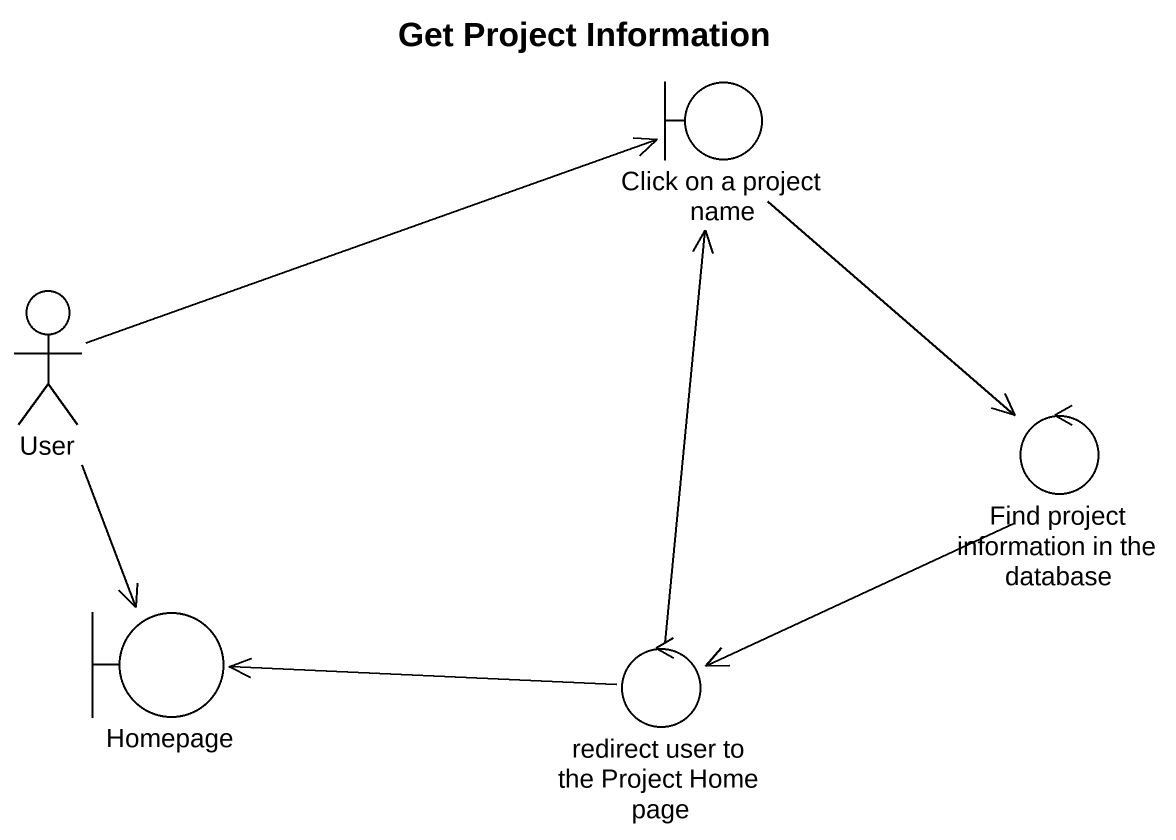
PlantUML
@startuml
title Get Project Information
boundary "Click on a project name" as Click_on_a_project_name
actor User
control "Find project information in the database" as Find_project_information_in
boundary Homepage
control "redirect user to the Project Home page" as redirect_user_to_the
Click_on_a_project_name --> Find_project_information_in
User -right-> Click_on_a_project_name
User --> Homepage
Find_project_information_in -left-> redirect_user_to_the
redirect_user_to_the -up-> Click_on_a_project_name
redirect_user_to_the -left-> Homepage
@enduml
